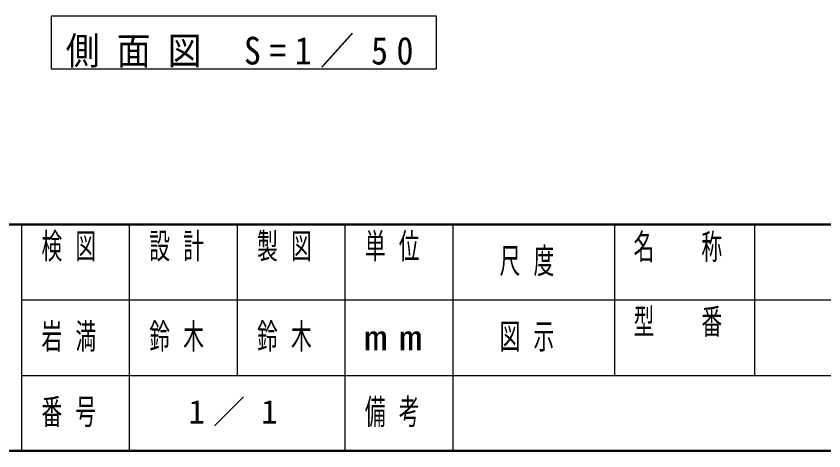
# Model space of a CAD drawing. Units: millimetres, scale not verified, with parts at other scales. Extents: x -19250 to 0, y 0 to 13350.
# Drawn here: x -12150 to -8403, y 0 to 2016 of the extents above; entities that cross this region are included whole.
import ezdxf

# ---------------------------------------------------------------- set-up
doc = ezdxf.new("R2010")
doc.units = ezdxf.units.MM
doc.layers.add('A3図枠', color=7, linetype='Continuous', lineweight=25)
doc.layers.add('補助', color=2, linetype='Continuous', lineweight=25)
doc.layers.add('図面プロファイル', color=7, linetype='Continuous')
doc.styles.add('ＭＳ ゴシック', font='')
doc.styles.get('ＭＳ ゴシック').set_extended_font_data('MS Gothic')

msp = doc.modelspace()

# ---------------------------------------------------------------- linework, layer by layer
at = {"layer": 'A3図枠', "lineweight": 50}
for p, q in [((-19250, 1050), (0, 1050)), ((-19250, 0), (0, 0))]:
    msp.add_line(p, q, dxfattribs=at)
at = {"layer": 'A3図枠', "color": 211}
for p, q in [((-12125, 1050), (-12125, 0)), ((-11625, 1050), (-11625, 350)), ((-11125, 1050), (-11125, 350)), ((-10625, 1050), (-10625, 0)), ((-10125, 1050), (-10125, 350)), ((-9375, 1050), (-9375, 350)), ((-9375, 700), (-3500, 700)), ((-12125, 350), (0, 350))]:
    msp.add_line(p, q, dxfattribs=at)
at = {"layer": 'A3図枠'}
for p, q in [((-8725, 1050), (-8725, 350)), ((-12125, 700), (-9375, 700)), ((-11625, 350), (-11625, 0)), ((-10125, 350), (-10125, 0))]:
    msp.add_line(p, q, dxfattribs=at)
at = {"layer": '補助'}
msp.add_lwpolyline([(-11988.292, 1770.738), (-10199.404, 1770.738), (-10199.404, 2015.738), (-11988.292, 2015.738)], close=True, dxfattribs=at)

# ---------------------------------------------------------------- texts
at = {"layer": 'A3図枠', "color": 4, "char_height": 117.3, "style": 'ＭＳ ゴシック'}
for s, insert, attachment_point in [('\\T1.64;\\W0.6;検図', (-11875, 1008.333), 2), ('\\T1.64;\\W0.6;設計', (-11375, 1008.333), 2), ('\\T1.64;\\W0.6;製図', (-10875, 1008.333), 2), ('\\T1.64;\\W0.6;単位', (-10375, 1008.333), 2), ('\\T1.64;\\W0.6;名\u3000称', (-9050, 1005.138), 2), ('\\T1.64;\\W0.6;尺度', (-9750, 875), 5), ('\\T1.64;\\W0.6;型\u3000番', (-9050, 658.333), 2), ('\\T1.64;\\W0.6;図示', (-9750, 525), 5), ('\\T1.5;\\W1.35;mm', (-10375, 525), 5), ('\\T1.64;\\W0.6;番号', (-11875, 175), 5), ('\\T1.64;\\W0.6;備考', (-10375, 175), 5)]:
    msp.add_mtext(s, dxfattribs=dict(at, insert=insert, attachment_point=attachment_point))
at = {"layer": '図面プロファイル', "attachment_point": 5, "style": 'ＭＳ ゴシック'}
for s, insert, char_height in [('\\T1.64;\\W0.6;岩満', (-11875, 525), 117.3), ('\\T1.64;\\W0.6;鈴木', (-11375, 525), 117.3), ('\\T1.64;\\W0.6;鈴木', (-10875, 525), 117.3), ('\\T1.5;1／1', (-11125, 175), 110)]:
    msp.add_mtext(s, dxfattribs=dict(at, insert=insert, char_height=char_height))
at = {"layer": '補助', "insert": (-11093.848, 1776.572), "char_height": 128.3, "attachment_point": 8, "style": 'ＭＳ ゴシック'}
msp.add_mtext('\\T1.5;\\W0.9;側面図\\~S=1／50', dxfattribs=at)

doc.saveas('drawing.dxf')
